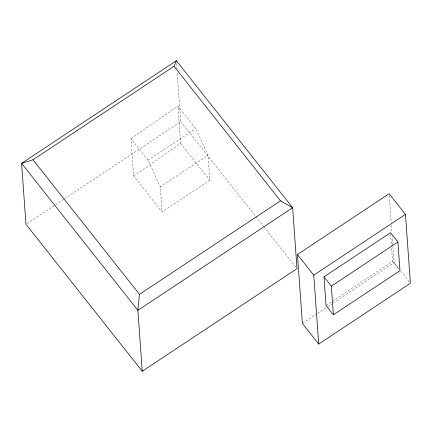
<?xml version="1.0" encoding="UTF-8"?>
<svg xmlns="http://www.w3.org/2000/svg" width="432" height="432" viewBox="0 0 432 432"><rect width="100%" height="100%" fill="white"/><g stroke="black" fill="none" stroke-linecap="round" stroke-linejoin="round"><path stroke-width="0.32" stroke-dasharray="2.16 1.62" d="M130.934 138.618L177.979 106.126L195.772 128.623L208.013 155.266L209.812 180.311L162.092 211.955L133.607 175.948L130.934 138.618L148.057 160.261L160.299 186.91L162.092 211.955M133.607 175.948L180.652 143.456L177.979 106.126M27.092 223.549L55.123 204.957M55.685 204.584L64.093 199.006M64.654 198.634L180.716 121.667L177.169 72.112M148.057 160.261L195.772 128.623M160.299 186.91L208.013 155.266M326.036 305.489L331.63 301.779M332.186 301.406L392.591 261.349L391.586 247.363M302.951 323.077L317.012 313.751M317.574 313.378L327.137 307.039M327.699 306.661L332.764 303.307M333.326 302.935L394.076 262.645L392.207 236.547M394.076 262.645L399.098 268.996M400.772 271.112L409.979 282.749M392.591 261.349L399.13 269.622M180.716 121.667L263.542 226.352M263.957 226.881L295.747 267.062M180.652 143.456L209.812 180.311M389.281 195.728L391.198 222.496M391.392 225.169L391.916 232.535M390.631 234.036L391.538 246.694M176.542 63.401L176.926 68.758"/><path stroke-width="0.65" d="M176.353 60.723L174.015 66.263L280.481 200.842L292.631 207.711L137.884 310.333L21.6 163.35L33.005 159.775L139.471 294.354L137.884 310.333L142.252 371.277L297 268.65L292.631 207.711L176.353 60.723L21.6 163.35L25.969 224.289L142.252 371.277M33.005 159.775L174.015 66.263M139.471 294.354L280.481 200.842M297.448 254.524L389.135 193.72L405.459 214.353L410.4 283.279L318.713 344.083L302.389 323.449L297.448 254.524L313.772 275.157L318.713 344.083M313.772 275.157L405.459 214.353M323.984 276.842L390.533 232.708L397.894 242.006L399.951 270.653L333.396 314.793L326.036 305.489L323.984 276.842L331.344 286.146L333.396 314.793M331.344 286.146L397.894 242.006"/></g></svg>
